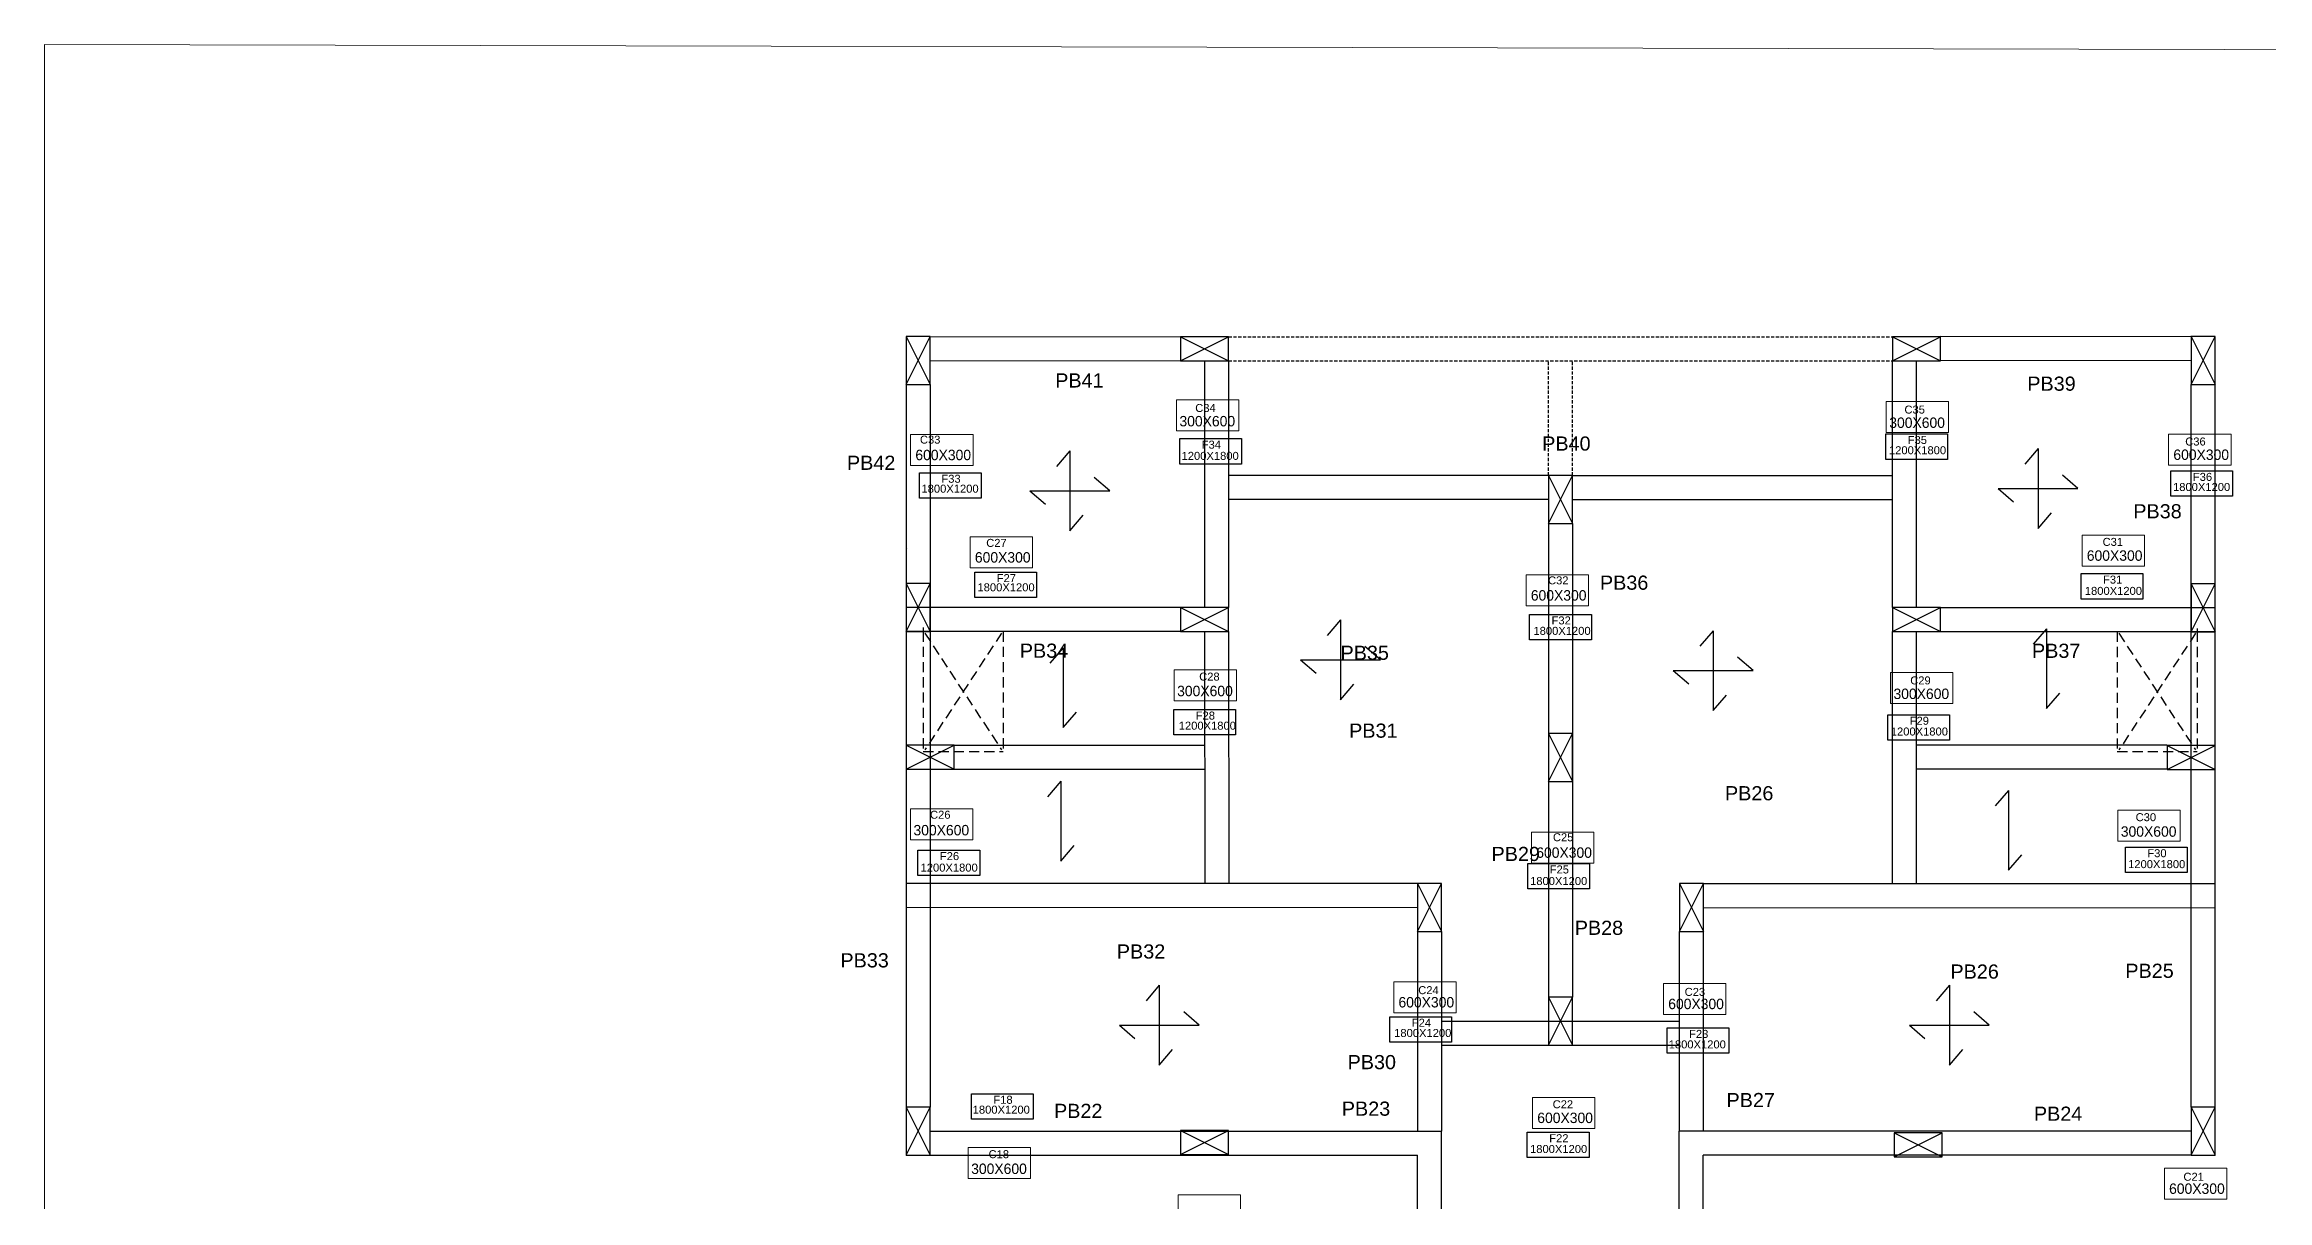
# Model space of a CAD drawing. Header units: millimetres. Extents: x -1932176 to 78768, y -1967 to 1266654.
# Drawn here: x -1793581 to -1765793, y 1221810 to 1236257 of the extents above; entities that cross this region are included whole.
import ezdxf

# ---------------------------------------------------------------- set-up
doc = ezdxf.new("R2010")
doc.units = ezdxf.units.MM
for name, pattern in [('DASHDOTX2', [50.8, 25.4, -12.7, 0, -12.7]), ('DASHED', [0.75, 0.5, -0.25]), ('DASHED2', [9.525, 6.35, -3.175])]:
    doc.linetypes.add(name, pattern=pattern)
for name, color, linetype, lineweight in [('CENTERLINE', 251, 'DASHDOTX2', 15), ('Layer2', 7, 'Continuous', 5), ('SHEET', 7, 'Continuous', 13), ('text', 252, 'Continuous', 5)]:
    doc.layers.add(name, color=color, linetype=linetype, lineweight=lineweight)
doc.layers.add('column', color=7, linetype='Continuous')
doc.layers.add('plinth beam', color=12, linetype='Continuous')
doc.styles.get("Standard").update_dxf_attribs({"font": 'arial.ttf'})

msp = doc.modelspace()

# ---------------------------------------------------------------- linework, layer by layer
at = {"color": 2}
for p, q in [((-1782810.25509, 1232607.46764), (-1782510.25509, 1232007.46764)), ((-1782810.25509, 1232007.46764), (-1782510.25509, 1232607.46764)), ((-1779378.86808, 1232304.16885), (-1778778.86808, 1232604.16885)), ((-1779378.86808, 1232604.16885), (-1778778.86808, 1232304.16885)), ((-1770478.86808, 1232304.16885), (-1769878.86808, 1232604.16885)), ((-1770478.86808, 1232604.16885), (-1769878.86808, 1232304.16885)), ((-1766747.35839, 1232607.71303), (-1766447.35839, 1232007.71303)), ((-1766747.35839, 1232007.71303), (-1766447.35839, 1232607.71303)), ((-1774780.76279, 1230870.93747), (-1774480.76279, 1230270.93747)), ((-1774780.76279, 1230270.93747), (-1774480.76279, 1230870.93747)), ((-1782809.75528, 1229520.93747), (-1782509.75528, 1228920.93747)), ((-1782809.75528, 1228920.93747), (-1782509.75528, 1229520.93747)), ((-1779378.86808, 1228920.93747), (-1778778.86808, 1229220.93747)), ((-1779378.86808, 1229220.93747), (-1778778.86808, 1228920.93747)), ((-1770478.86808, 1228920.93747), (-1769878.86808, 1229220.93747)), ((-1770478.86808, 1229220.93747), (-1769878.86808, 1228920.93747)), ((-1782809.53158, 1227199.53059), (-1782209.53158, 1227499.53059)), ((-1782809.53158, 1227499.53059), (-1782209.53158, 1227199.53059)), ((-1774780.75906, 1227648.4624), (-1774480.75906, 1227048.4624)), ((-1774780.75906, 1227048.4624), (-1774480.75906, 1227648.4624)), ((-1767048.21456, 1227197.3937), (-1766448.21456, 1227497.3937)), ((-1767048.21456, 1227497.3937), (-1766448.21456, 1227197.3937)), ((-1776416.146, 1225770.93747), (-1776116.146, 1225170.93747)), ((-1776416.146, 1225170.93747), (-1776116.146, 1225770.93747)), ((-1773141.59017, 1225770.93747), (-1772841.59017, 1225170.93747)), ((-1773141.59017, 1225170.93747), (-1772841.59017, 1225770.93747)), ((-1774780.76279, 1224350.93747), (-1774480.76279, 1223750.93747)), ((-1774780.76279, 1223750.93747), (-1774480.76279, 1224350.93747)), ((-1782808.86808, 1222977.12399), (-1782508.86808, 1222377.12399)), ((-1782808.86808, 1222377.12399), (-1782508.86808, 1222977.12399)), ((-1766748.55881, 1222976.50545), (-1766448.55881, 1222376.50545)), ((-1766748.55881, 1222376.50545), (-1766448.55881, 1222976.50545)), ((-1779378.86808, 1222385.47701), (-1778778.86808, 1222685.47701)), ((-1779378.86808, 1222685.47701), (-1778778.86808, 1222385.47701)), ((-1770461.42053, 1222357.80862), (-1769861.42053, 1222657.80862)), ((-1770461.42053, 1222657.80862), (-1769861.42053, 1222357.80862))]:
    msp.add_line(p, q, dxfattribs=at)
at = {"linetype": 'DASHED', "ltscale": 80}
for p, q in [((-1778778.86808, 1232604.16885), (-1770478.86808, 1232604.16885)), ((-1778778.86808, 1232304.16885), (-1770478.86808, 1232304.16885)), ((-1774780.76279, 1230870.93747), (-1774780.76279, 1232304.16885)), ((-1774480.76279, 1230870.93747), (-1774480.76279, 1232304.16885))]:
    msp.add_line(p, q, dxfattribs=at)
at = {"ltscale": 30}
for p, q in [((-1769878.86808, 1232623.5724), (-1769878.86808, 1232623.97867)), ((-1782793.44389, 1229960.93299), (-1782793.44119, 1229960.93299)), ((-1782596.95351, 1228972.05481), (-1782596.95351, 1228865.6354)), ((-1766672.67522, 1228956.94716), (-1766670.8429, 1228860.17886))]:
    msp.add_line(p, q, dxfattribs=at)
at = {"color": 0}
for p, q in [((-1780763.03979, 1231178.33282), (-1780929.53979, 1230984.33282)), ((-1780763.03979, 1231178.33282), (-1780763.03979, 1230180.33282)), ((-1768661.56706, 1231206.78472), (-1768828.06706, 1231012.78472)), ((-1768661.56706, 1231206.78472), (-1768661.56706, 1230208.78472)), ((-1780264.03979, 1230679.33282), (-1780458.03979, 1230845.83282)), ((-1768162.56706, 1230707.78472), (-1768356.56706, 1230874.28472)), ((-1781262.03979, 1230679.33282), (-1780264.03979, 1230679.33282)), ((-1781262.03979, 1230679.33282), (-1781068.03979, 1230512.83282)), ((-1769160.56706, 1230707.78472), (-1768162.56706, 1230707.78472)), ((-1769160.56706, 1230707.78472), (-1768966.56706, 1230541.28472)), ((-1780763.03979, 1230180.33282), (-1780596.53979, 1230374.33282)), ((-1768661.56706, 1230208.78472), (-1768495.06706, 1230402.78472)), ((-1777380.00186, 1229065.89813), (-1777546.50186, 1228871.89813)), ((-1777380.00186, 1229065.89813), (-1777380.00186, 1228067.89813)), ((-1772723.14984, 1228931.17441), (-1772889.64984, 1228737.17441)), ((-1772723.14984, 1228931.17441), (-1772723.14984, 1227933.17441)), ((-1768556.21557, 1228956.51672), (-1768722.71557, 1228762.51672)), ((-1768556.21557, 1228956.51672), (-1768556.21557, 1227958.51672)), ((-1780847.67657, 1228718.32965), (-1781014.17657, 1228524.32965)), ((-1780847.67657, 1228718.32965), (-1780847.67657, 1227720.32965)), ((-1777879.00186, 1228566.89813), (-1776881.00186, 1228566.89813)), ((-1777879.00186, 1228566.89813), (-1777685.00186, 1228400.39813)), ((-1776881.00186, 1228566.89813), (-1777075.00186, 1228733.39813)), ((-1772224.14984, 1228432.17441), (-1772418.14984, 1228598.67441)), ((-1777380.00186, 1228067.89813), (-1777213.50186, 1228261.89813)), ((-1773222.14984, 1228432.17441), (-1772224.14984, 1228432.17441)), ((-1773222.14984, 1228432.17441), (-1773028.14984, 1228265.67441)), ((-1772723.14984, 1227933.17441), (-1772556.64984, 1228127.17441)), ((-1768556.21557, 1227958.51672), (-1768389.71557, 1228152.51672)), ((-1780847.67657, 1227720.32965), (-1780681.17657, 1227914.32965)), ((-1780877.22154, 1227050.7179), (-1781043.72154, 1226856.7179)), ((-1780877.22154, 1227050.7179), (-1780877.22154, 1226052.7179)), ((-1769028.92501, 1226934.72251), (-1769195.42501, 1226740.72251)), ((-1769028.92501, 1226934.72251), (-1769028.92501, 1225936.72251)), ((-1780877.22154, 1226052.7179), (-1780710.72154, 1226246.7179)), ((-1769028.92501, 1225936.72251), (-1768862.42501, 1226130.72251)), ((-1779645.10158, 1224500.7632), (-1779811.60158, 1224306.7632)), ((-1779645.10158, 1224500.7632), (-1779645.10158, 1223502.7632)), ((-1769769.42581, 1224500.7632), (-1769935.92581, 1224306.7632)), ((-1769769.42581, 1224500.7632), (-1769769.42581, 1223502.7632)), ((-1779146.10158, 1224001.7632), (-1779340.10158, 1224168.2632)), ((-1769270.42581, 1224001.7632), (-1769464.42581, 1224168.2632)), ((-1780144.10158, 1224001.7632), (-1779146.10158, 1224001.7632)), ((-1780144.10158, 1224001.7632), (-1779950.10158, 1223835.2632)), ((-1770268.42581, 1224001.7632), (-1769270.42581, 1224001.7632)), ((-1770268.42581, 1224001.7632), (-1770074.42581, 1223835.2632)), ((-1779645.10158, 1223502.7632), (-1779478.60158, 1223696.7632)), ((-1769769.42581, 1223502.7632), (-1769602.92581, 1223696.7632))]:
    msp.add_line(p, q, dxfattribs=at)
at = {"linetype": 'DASHED2', "ltscale": 20}
for p, q in [((-1781596.95351, 1228920.93747), (-1782596.95351, 1228920.93747)), ((-1782596.95351, 1228920.93747), (-1782595.60873, 1227422.64828)), ((-1782576.93556, 1228900.93747), (-1781616.95351, 1227442.64828)), ((-1781616.95351, 1228900.93747), (-1782575.62667, 1227442.64828)), ((-1766671.95214, 1228918.75985), (-1767671.95214, 1228918.75985)), ((-1767671.95214, 1228918.75985), (-1767670.60735, 1227420.47067)), ((-1767651.93418, 1228898.75985), (-1766691.95214, 1227440.47067)), ((-1766691.95214, 1228898.75985), (-1767650.62529, 1227440.47067)), ((-1782595.60873, 1227422.64828), (-1781596.95351, 1227422.64828)), ((-1767670.60735, 1227420.47067), (-1766671.95214, 1227420.47067))]:
    msp.add_line(p, q, dxfattribs=at)
at = {"linetype": 'DASHED2', "ltscale": 20, "transparency": 33554687}
for p, q in [((-1781596.95351, 1228920.93747), (-1781596.95351, 1227422.64828)), ((-1766671.95214, 1228918.75985), (-1766671.95214, 1227420.47067))]:
    msp.add_line(p, q, dxfattribs=at)
at = {"color": 2}
for points in [[(-1782810.25509, 1232007.46764), (-1782510.25509, 1232007.46764), (-1782510.25509, 1232607.46764), (-1782810.25509, 1232607.46764)], [(-1779378.86808, 1232304.16885), (-1778778.86808, 1232304.16885), (-1778778.86808, 1232604.16885), (-1779378.86808, 1232604.16885)], [(-1770478.86808, 1232304.16885), (-1769878.86808, 1232304.16885), (-1769878.86808, 1232604.16885), (-1770478.86808, 1232604.16885)], [(-1766747.35839, 1232007.71303), (-1766447.35839, 1232007.71303), (-1766447.35839, 1232607.71303), (-1766747.35839, 1232607.71303)], [(-1774780.76279, 1230270.93747), (-1774480.76279, 1230270.93747), (-1774480.76279, 1230870.93747), (-1774780.76279, 1230870.93747)], [(-1782809.75528, 1228920.93747), (-1782509.75528, 1228920.93747), (-1782509.75528, 1229520.93747), (-1782809.75528, 1229520.93747)], [(-1779378.86808, 1228920.93747), (-1778778.86808, 1228920.93747), (-1778778.86808, 1229220.93747), (-1779378.86808, 1229220.93747)], [(-1770478.86808, 1228920.93747), (-1769878.86808, 1228920.93747), (-1769878.86808, 1229220.93747), (-1770478.86808, 1229220.93747)], [(-1782809.53158, 1227199.53059), (-1782209.53158, 1227199.53059), (-1782209.53158, 1227499.53059), (-1782809.53158, 1227499.53059)], [(-1774780.75906, 1227048.4624), (-1774480.75906, 1227048.4624), (-1774480.75906, 1227648.4624), (-1774780.75906, 1227648.4624)], [(-1767048.21456, 1227197.3937), (-1766448.21456, 1227197.3937), (-1766448.21456, 1227497.3937), (-1767048.21456, 1227497.3937)], [(-1776416.146, 1225170.93747), (-1776116.146, 1225170.93747), (-1776116.146, 1225770.93747), (-1776416.146, 1225770.93747)], [(-1773141.59017, 1225170.93747), (-1772841.59017, 1225170.93747), (-1772841.59017, 1225770.93747), (-1773141.59017, 1225770.93747)], [(-1774780.76279, 1223750.93747), (-1774480.76279, 1223750.93747), (-1774480.76279, 1224350.93747), (-1774780.76279, 1224350.93747)], [(-1782808.86808, 1222377.12399), (-1782508.86808, 1222377.12399), (-1782508.86808, 1222977.12399), (-1782808.86808, 1222977.12399)], [(-1766748.55881, 1222376.50545), (-1766448.55881, 1222376.50545), (-1766448.55881, 1222976.50545), (-1766748.55881, 1222976.50545)], [(-1779378.86808, 1222385.47701), (-1778778.86808, 1222385.47701), (-1778778.86808, 1222685.47701), (-1779378.86808, 1222685.47701)], [(-1770461.42053, 1222357.80862), (-1769861.42053, 1222357.80862), (-1769861.42053, 1222657.80862), (-1770461.42053, 1222657.80862)]]:
    msp.add_lwpolyline(points, close=True, dxfattribs=at)
at = {"color": 252, "ltscale": 30}
for points in [[(-1779389.93849, 1231331.45253), (-1778617.63833, 1231331.45253), (-1778617.63833, 1231013.92131), (-1779389.93849, 1231013.92131)], [(-1770565.01816, 1231389.90383), (-1769792.718, 1231389.90383), (-1769792.718, 1231072.37261), (-1770565.01816, 1231072.37261)], [(-1782644.18478, 1230905.04224), (-1781871.88462, 1230905.04224), (-1781871.88462, 1230587.51102), (-1782644.18478, 1230587.51102)], [(-1767000.76171, 1230928.46422), (-1766228.46155, 1230928.46422), (-1766228.46155, 1230610.933), (-1767000.76171, 1230610.933)], [(-1781952.6034, 1229662.66782), (-1781180.30324, 1229662.66782), (-1781180.30324, 1229345.1366), (-1781952.6034, 1229345.1366)], [(-1768123.61965, 1229644.827), (-1767351.31949, 1229644.827), (-1767351.31949, 1229327.29578), (-1768123.61965, 1229327.29578)], [(-1775016.91287, 1229134.48426), (-1774244.61271, 1229134.48426), (-1774244.61271, 1228816.95304), (-1775016.91287, 1228816.95304)], [(-1779465.01816, 1227945.6619), (-1778692.718, 1227945.6619), (-1778692.718, 1227628.13068), (-1779465.01816, 1227628.13068)], [(-1770540.61412, 1227880.80136), (-1769768.31396, 1227880.80136), (-1769768.31396, 1227563.27014), (-1770540.61412, 1227563.27014)], [(-1782663.14452, 1226189.23261), (-1781890.84436, 1226189.23261), (-1781890.84436, 1225871.70138), (-1782663.14452, 1225871.70138)], [(-1767569.83306, 1226225.36866), (-1766797.5329, 1226225.36866), (-1766797.5329, 1225907.83744), (-1767569.83306, 1225907.83744)], [(-1775040.06549, 1226022.3369), (-1774267.76533, 1226022.3369), (-1774267.76533, 1225704.80568), (-1775040.06549, 1225704.80568)], [(-1776763.41815, 1224107.23635), (-1775991.11799, 1224107.23635), (-1775991.11799, 1223789.70513), (-1776763.41815, 1223789.70513)], [(-1773297.79446, 1223967.34373), (-1772525.4943, 1223967.34373), (-1772525.4943, 1223649.81251), (-1773297.79446, 1223649.81251)], [(-1781994.47602, 1223144.19421), (-1781222.17586, 1223144.19421), (-1781222.17586, 1222826.66299), (-1781994.47602, 1222826.66299)], [(-1775046.11145, 1222663.44335), (-1774273.81129, 1222663.44335), (-1774273.81129, 1222345.91213), (-1775046.11145, 1222345.91213)]]:
    msp.add_lwpolyline(points, close=True, dxfattribs=at)
at = {"layer": 'column', "color": 2}
for p, q in [((-1766747.98119, 1229518.75985), (-1766447.98119, 1228918.75985)), ((-1766747.98119, 1228918.75985), (-1766447.98119, 1229518.75985))]:
    msp.add_line(p, q, dxfattribs=at)
msp.add_lwpolyline([(-1766747.98119, 1228918.75985), (-1766447.98119, 1228918.75985), (-1766447.98119, 1229518.75985), (-1766747.98119, 1229518.75985)], close=True, dxfattribs=at)
at = {"layer": 'Layer2', "color": 252, "true_color": 0x939598, "transparency": 16777216}
for points in [[(-1779431.45003, 1231814.6412), (-1778651.70562, 1231814.6412), (-1778651.70562, 1231427.46063), (-1779431.45003, 1231427.46063)], [(-1770558.63215, 1231795.6032), (-1769778.88774, 1231795.6032), (-1769778.88774, 1231408.42263), (-1770558.63215, 1231408.42263)], [(-1782753.4656, 1231383.13039), (-1781973.72119, 1231383.13039), (-1781973.72119, 1230995.94982), (-1782753.4656, 1230995.94982)], [(-1767028.7109, 1231386.53528), (-1766248.96649, 1231386.53528), (-1766248.96649, 1230999.35471), (-1767028.7109, 1230999.35471)], [(-1782009.71382, 1230103.63153), (-1781229.96941, 1230103.63153), (-1781229.96941, 1229716.45095), (-1782009.71382, 1229716.45095)], [(-1775060.61913, 1229628.83896), (-1774280.87472, 1229628.83896), (-1774280.87472, 1229241.65838), (-1775060.61913, 1229241.65838)], [(-1779460.41405, 1228442.53992), (-1778680.66963, 1228442.53992), (-1778680.66963, 1228055.35934), (-1779460.41405, 1228055.35934)], [(-1770506.09878, 1228407.47218), (-1769726.35437, 1228407.47218), (-1769726.35437, 1228020.29161), (-1770506.09878, 1228020.29161)]]:
    msp.add_lwpolyline(points, close=True, dxfattribs=at)
at = {"layer": 'Layer2', "color": 252, "true_color": 0x939598, "transparency": 33554687}
for points in [[(-1768110.98967, 1230126.08667), (-1767331.24526, 1230126.08667), (-1767331.24526, 1229738.90609), (-1768110.98967, 1229738.90609)], [(-1782756.07805, 1226703.42022), (-1781976.33364, 1226703.42022), (-1781976.33364, 1226316.23964), (-1782756.07805, 1226316.23964)], [(-1767664.46116, 1226686.60094), (-1766884.71675, 1226686.60094), (-1766884.71675, 1226299.42036), (-1767664.46116, 1226299.42036)], [(-1774992.43049, 1226414.07377), (-1774212.68608, 1226414.07377), (-1774212.68608, 1226026.89319), (-1774992.43049, 1226026.89319)], [(-1776715.02288, 1224544.00714), (-1775935.27847, 1224544.00714), (-1775935.27847, 1224156.82656), (-1776715.02288, 1224156.82656)], [(-1773342.90868, 1224522.87283), (-1772563.16427, 1224522.87283), (-1772563.16427, 1224135.69225), (-1773342.90868, 1224135.69225)], [(-1774979.80561, 1223099.37708), (-1774200.06119, 1223099.37708), (-1774200.06119, 1222712.1965), (-1774979.80561, 1222712.1965)], [(-1782034.93642, 1222471.92273), (-1781255.19201, 1222471.92273), (-1781255.19201, 1222084.74215), (-1782034.93642, 1222084.74215)], [(-1767082.18339, 1222214.30084), (-1766302.43897, 1222214.30084), (-1766302.43897, 1221827.12026), (-1767082.18339, 1221827.12026)], [(-1779411.39517, 1221882.15652), (-1778631.65076, 1221882.15652), (-1778631.65076, 1221494.97594), (-1779411.39517, 1221494.97594)]]:
    msp.add_lwpolyline(points, close=True, dxfattribs=at)
at = {"layer": 'plinth beam'}
for p, q in [((-1782510.25509, 1232607.46764), (-1779378.86808, 1232604.16885)), ((-1766751.27049, 1232607.46764), (-1769882.65749, 1232604.16885)), ((-1782510.57113, 1232307.46781), (-1779379.18412, 1232304.16902)), ((-1779078.86808, 1232307.46764), (-1779078.86808, 1230870.93747)), ((-1778778.86808, 1232307.46764), (-1778778.86808, 1230870.93747)), ((-1770482.65749, 1232307.46764), (-1770482.65749, 1230870.93747)), ((-1770182.65749, 1232307.46764), (-1770182.65749, 1230870.93747)), ((-1766750.95445, 1232307.46781), (-1769882.34145, 1232304.16902)), ((-1782810.25509, 1232007.46764), (-1782808.86808, 1222977.12399)), ((-1782510.25509, 1232007.51372), (-1782508.86809, 1222977.17007)), ((-1766751.27048, 1232007.51372), (-1766752.65749, 1222977.17007)), ((-1766451.27049, 1232007.46764), (-1766452.65749, 1222977.12399)), ((-1779078.86808, 1230870.93747), (-1779078.86808, 1229220.93747)), ((-1774780.76279, 1230870.93747), (-1778778.86808, 1230870.93747)), ((-1778778.86808, 1230870.93747), (-1778778.86808, 1229220.93747)), ((-1774480.76279, 1230870.93747), (-1770482.65749, 1230870.93747)), ((-1770482.65749, 1230870.93747), (-1770482.65749, 1229220.93747)), ((-1770182.65749, 1230870.93747), (-1770182.65749, 1229220.93747)), ((-1774780.76279, 1230570.93747), (-1778778.86808, 1230570.93747)), ((-1774480.76279, 1230570.93747), (-1770482.65749, 1230570.93747)), ((-1774780.76279, 1230270.93747), (-1774780.76279, 1224350.93747)), ((-1774480.76279, 1230270.93747), (-1774480.76279, 1224350.93747)), ((-1779378.91416, 1229220.93747), (-1782809.82702, 1229220.4105)), ((-1769882.61141, 1229220.93747), (-1766451.69856, 1229220.4105)), ((-1779378.86808, 1228920.93747), (-1782809.78094, 1228920.4105)), ((-1779078.86808, 1228920.89139), (-1779078.3842, 1225770.52857)), ((-1778778.86808, 1228920.93747), (-1778778.38421, 1225770.57465)), ((-1770482.65749, 1228920.93747), (-1770483.14137, 1225770.57465)), ((-1770182.65749, 1228920.89139), (-1770183.14137, 1225770.52857)), ((-1769882.65749, 1228920.93747), (-1766451.74464, 1228920.4105)), ((-1782209.53158, 1227499.53059), (-1779078.64977, 1227499.53059)), ((-1767051.994, 1227499.53059), (-1770182.87581, 1227499.53059)), ((-1782209.53158, 1227199.53059), (-1779078.60369, 1227199.53059)), ((-1767051.994, 1227199.53059), (-1770182.92188, 1227199.53059)), ((-1776416.146, 1225770.93747), (-1782809.29705, 1225769.95552)), ((-1772845.37958, 1225770.93747), (-1766452.22853, 1225769.95552)), ((-1776416.09992, 1225470.93748), (-1782809.25097, 1225469.95553)), ((-1772845.42566, 1225470.93748), (-1766452.27461, 1225469.95553)), ((-1776416.146, 1225170.93747), (-1776416.146, 1222677.12399)), ((-1776116.146, 1225170.93747), (-1776116.146, 1222677.12399)), ((-1773145.37958, 1225170.93747), (-1773145.37958, 1222677.12399)), ((-1772845.37958, 1225170.93747), (-1772845.37958, 1222677.12399)), ((-1776116.146, 1224050.93747), (-1773141.59017, 1224050.93747)), ((-1776116.146, 1223750.93747), (-1773145.37958, 1223750.93747)), ((-1782508.86808, 1222677.12399), (-1776116.40749, 1222677.12399)), ((-1776116.40749, 1221222.11162), (-1776116.40749, 1222677.12399)), ((-1773145.11808, 1221222.11162), (-1773145.11808, 1222677.12399)), ((-1766752.65749, 1222677.12399), (-1773145.11808, 1222677.12399)), ((-1782508.86808, 1222377.12399), (-1776416.40749, 1222377.12399)), ((-1776416.40749, 1221222.11162), (-1776416.40749, 1222377.12399)), ((-1772845.11808, 1221222.11162), (-1772845.11808, 1222377.12399)), ((-1766752.65749, 1222377.12399), (-1772845.11808, 1222377.12399))]:
    msp.add_line(p, q, dxfattribs=at)
at = {"layer": 'SHEET'}
msp.add_lwpolyline([(-1793580.96538, 1236257.2633), (-1749989.33459, 1236155.46055), (-1749989.33459, 1205917.79103), (-1793580.96538, 1206019.59378)], close=True, dxfattribs=at)

# ---------------------------------------------------------------- texts
at = {"color": 252, "ltscale": 30, "char_height": 100, "attachment_point": 1}
for s, width, insert in [('F34', 0.0813718, (-1779115.17657, 1231306.55368)), ('F35', 0.0813718, (-1770290.25624, 1231365.00498)), ('\\P1200X1800', 1.3378704, (-1779367.06869, 1231332.95474)), ('\\P1200X1800', 1.3378704, (-1770524.79092, 1231403.09519)), ('\\P1800X1200', 1.3378704, (-1782618.44876, 1230922.88472)), ('F33', 0.0813718, (-1782369.42286, 1230880.14339)), ('\\P1800X1200', 1.3378704, (-1766973.79085, 1230944.10466)), ('F36', 0.0813718, (-1766725.99979, 1230903.56537)), ('F27', 0.0813718, (-1781677.84148, 1229637.76897)), ('\\P1800X1200', 1.3378704, (-1781918.45403, 1229690.29119)), ('\\P1800X1200', 1.3378704, (-1768076.53446, 1229645.65959)), ('F31', 0.0813718, (-1767848.85773, 1229619.92815)), ('F32', 0.0813718, (-1774742.15094, 1229109.58541)), ('\\P1800X1200', 1.3378704, (-1774968.60254, 1229146.08417)), ('\\P1200X1800', 1.3378704, (-1779402.49606, 1227960.88683)), ('F28', 0.0813718, (-1779190.25624, 1227920.76305)), ('\\P1200X1800', 1.3378704, (-1770501.99415, 1227888.2333)), ('F29', 0.0813718, (-1770265.8522, 1227855.90251)), ('F26', 0.0813718, (-1782388.38259, 1226164.33376)), ('\\P1200X1800', 1.3378704, (-1767535.56566, 1226230.67496)), ('F30', 0.0813718, (-1767295.07114, 1226200.46981)), ('\\P1200X1800', 1.3378704, (-1782629.62507, 1226187.33104)), ('\\P1800X1200', 1.3378704, (-1775010.53043, 1226019.58734)), ('F25', 0.0813718, (-1774765.30357, 1225997.43805)), ('F24', 0.0813718, (-1776488.65623, 1224082.3375)), ('\\P1800X1200', 1.3378704, (-1776709.76997, 1224120.90029)), ('\\P1800X1200', 1.3378704, (-1773277.99807, 1223978.04515)), ('F23', 0.0813718, (-1773023.03253, 1223942.44488)), ('\\P1800X1200', 1.3378704, (-1781978.16676, 1223162.35679)), ('F18', 0.0813718, (-1781719.7141, 1223119.29536)), ('\\P1800X1200', 1.3378704, (-1775011.21685, 1222670.70535)), ('F22', 0.0813718, (-1774771.34952, 1222638.5445))]:
    msp.add_mtext_dynamic_manual_height_columns(s, width=width, gutter_width=12.5, heights=[0], dxfattribs=dict(at, insert=insert))
at = {"layer": 'CENTERLINE'}
for s, p in [('PB41', (-1780946.46756, 1231970.39035)), ('PB39', (-1768795.46958, 1231929.82222)), ('PB40', (-1774859.18508, 1231181.80941)), ('PB42', (-1783549.6184, 1230941.20443)), ('PB38', (-1767470.38711, 1230335.41066)), ('PB36', (-1774137.30395, 1229442.99484)), ('PB34', (-1781388.82743, 1228592.93732)), ('PB35', (-1777380.00186, 1228566.89813)), ('PB37', (-1768736.67477, 1228591.75309)), ('PB31', (-1777272.35902, 1227593.94646)), ('PB26', (-1772574.16699, 1226811.57812)), ('PB29', (-1775492.49098, 1226052.78091)), ('PB28', (-1774452.33722, 1225130.00678)), ('PB32', (-1780176.18246, 1224834.01882)), ('PB33', (-1783631.50063, 1224723.5397)), ('PB26', (-1769756.35214, 1224582.97066)), ('PB25', (-1767569.83306, 1224592.81802)), ('PB30', (-1777291.73194, 1223451.39878)), ('PB22', (-1780961.2634, 1222841.8448)), ('PB23', (-1777363.89274, 1222869.93426)), ('PB27', (-1772555.43907, 1222977.19549)), ('PB24', (-1768712.62376, 1222806.45629))]:
    msp.add_text(s, height=177.016682, dxfattribs=at).set_placement(p)
at = {"layer": 'Layer2', "color": 252, "linetype": 'ByBlock', "lineweight": 9, "true_color": 0x939598, "transparency": 16777216, "char_height": 130, "attachment_point": 1}
for s, insert in [('{\\fCentury Gothic|b0|i0|c0|p34;300X600}', (-1779393.67748, 1231614.70462)), ('{\\fCentury Gothic|b0|i0|c0|p34;300X600}', (-1770520.85961, 1231595.66662)), ('{\\fCentury Gothic|b0|i0|c0|p34;600X300}', (-1782694.49155, 1231192.17753)), ('{\\fCentury Gothic|b0|i0|c0|p34;600X300}', (-1766969.73685, 1231195.58242)), ('{\\fCentury Gothic|b0|i0|c0|p34;600X300}', (-1768052.01562, 1229935.1338)), ('{\\fCentury Gothic|b0|i0|c0|p34;600X300}', (-1781950.73977, 1229912.67866)), ('{\\fCentury Gothic|b0|i0|c0|p34;600X300}', (-1775001.64508, 1229437.88609)), ('{\\fCentury Gothic|b0|i0|c0|p34;300X600}', (-1779422.6415, 1228242.60333)), ('{\\fCentury Gothic|b0|i0|c0|p34;300X600}', (-1770468.32623, 1228207.5356)), ('{\\fCentury Gothic|b0|i0|c0|p34;300X600}', (-1782718.30551, 1226503.48363)), ('{\\fCentury Gothic|b0|i0|c0|p34;300X600}', (-1767626.68861, 1226486.66436)), ('{\\fCentury Gothic|b0|i0|c0|p34;600X300}', (-1774933.45644, 1226223.12091)), ('{\\fCentury Gothic|b0|i0|c0|p34;600X300}', (-1776656.04883, 1224353.05428)), ('{\\fCentury Gothic|b0|i0|c0|p34;600X300}', (-1773283.93463, 1224331.91997)), ('{\\fCentury Gothic|b0|i0|c0|p34;600X300}', (-1774920.83156, 1222908.42421)), ('{\\fCentury Gothic|b0|i0|c0|p34;300X600}', (-1781997.16388, 1222271.98614)), ('{\\fCentury Gothic|b0|i0|c0|p34;600X300}', (-1767023.20934, 1222023.34798))]:
    msp.add_mtext_dynamic_manual_height_columns(s, width=741.9718666, gutter_width=57.3737, heights=[0], dxfattribs=dict(at, insert=insert))
at = {"layer": 'text', "color": 252, "true_color": 0x939598, "transparency": 16777216, "char_height": 99.743185, "attachment_point": 1}
for s, insert in [('C34', (-1779196.2824, 1231764.54232)), ('C35', (-1770331.04455, 1231744.2796)), ('C33', (-1782637.20154, 1231369.02927)), ('C36', (-1766821.40008, 1231345.12657)), ('C27', (-1781808.81495, 1230078.26272)), ('C31', (-1767854.53469, 1230091.00164)), ('C32', (-1774785.99412, 1229610.11763)), ('C28', (-1779146.80328, 1228407.71469)), ('C29', (-1770258.60496, 1228359.77697)), ('C26', (-1782511.31403, 1226681.26289)), ('C30', (-1767441.02383, 1226650.61825)), ('C25', (-1774725.01662, 1226399.87457)), ('C24', (-1776408.85266, 1224488.87042)), ('C23', (-1773078.29423, 1224467.22814)), ('C22', (-1774728.26685, 1223062.64579)), ('C18', (-1781779.56349, 1222439.20717)), ('C21', (-1766843.90772, 1222157.27288))]:
    msp.add_mtext_dynamic_manual_height_columns(s, width=1.2192188, gutter_width=1, heights=[0], dxfattribs=dict(at, insert=insert))

doc.saveas('drawing.dxf')
